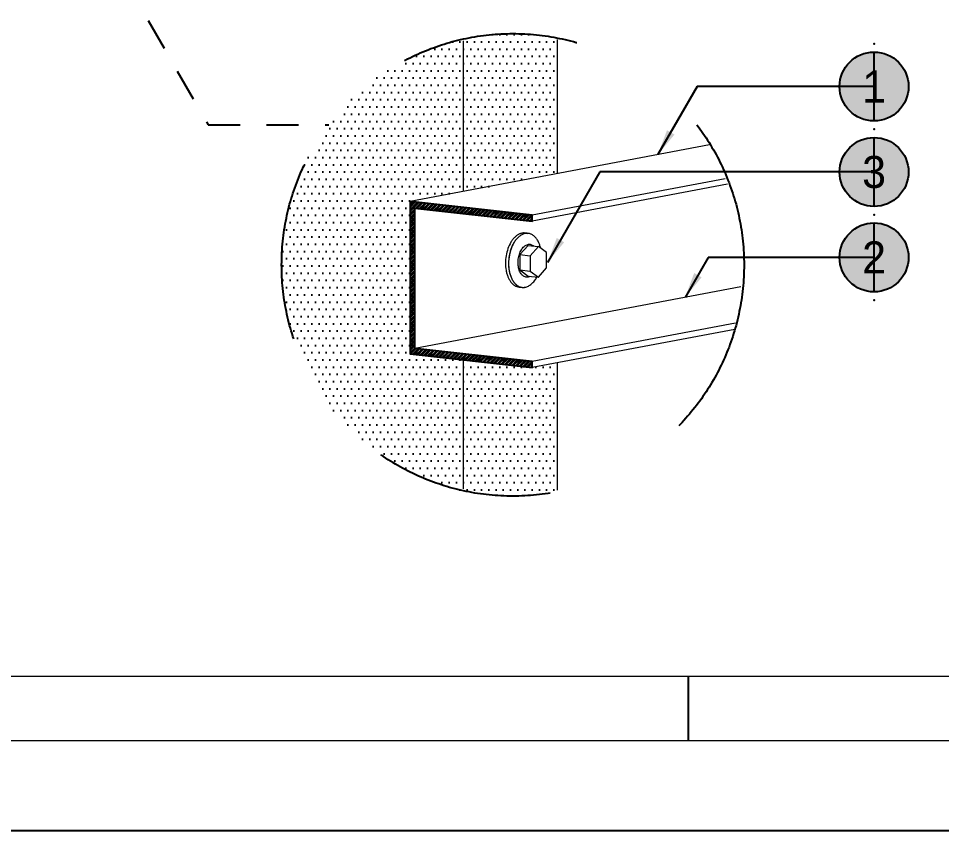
# Model space of a CAD drawing. Header units: millimetres. Extents: x -244126 to 368105, y -173968 to 259060.
# Drawn here: x 15589 to 16308, y 36859 to 37491 of the extents above; entities that cross this region are included whole.
import ezdxf
from ezdxf.enums import TextEntityAlignment as Align
from ezdxf.xclip import XClip

# ---------------------------------------------------------------- set-up
doc = ezdxf.new("R2010")
doc.units = ezdxf.units.MM
doc.header["$MEASUREMENT"] = 0
doc.header["$XCLIPFRAME"] = 0
for name, pattern in [('HIDDEN', [9.525, 6.35, -3.175]), ('TA_HL_003.00000', [19.5, 10.65, -8.85]), ('TA_HL_007.00000', [45.5, 24.85, -20.65]), ('TA_HL_013.00000', [84.5, 46.15, -38.35])]:
    doc.linetypes.add(name, pattern=pattern)
for name, color, linetype in [('000 - H A T C H', 8, 'Continuous'), ('000 - SYMBOL CON', 1, 'Continuous'), ('000 - T E X T', 4, 'Continuous'), ('000 - TITLEBLOCK', 4, 'Continuous'), ('A04_TUBE SERIES', 7, 'Continuous')]:
    doc.layers.add(name, color=color, linetype=linetype)
doc.styles.add('BROWALLIA', font='BrowalliaUPC.ttf')
doc.styles.add('Cetury Gothic', font='GOTHIC.TTF')
doc.styles.add('TA', font='Cordia New.ttf', dxfattribs={"height": 4.5})
pattern_1 = [(0, (-24972.2676, -76271.4406), (0.9375, 1.875), [0, -1.875])]

# ---------------------------------------------------------------- blocks, each defined once
blk = doc.blocks.new('A$Cfd196da9')
at = {"color": 0, "linetype": 'ByBlock', "const_width": 0.1}
blk.add_lwpolyline([(-143.5, -98), (96.5, -98), (96.5, 99), (-143.5, 99)], close=True, dxfattribs=at)
blk = doc.blocks.new('*U1673')
at = {"layer": '000 - T E X T', "color": 3}
blk.add_line((1362.27, 70), (1362.27, 120), dxfattribs=at)
at = {"layer": '000 - T E X T', "color": 3, "const_width": 1}
blk.add_lwpolyline([(50, 120), (2450, 120)], dxfattribs=at)
at = {"layer": '000 - TITLEBLOCK', "color": 250}
blk.add_lwpolyline([(0, 0), (2970, 0), (2970, 2100), (0, 2100)], close=True, dxfattribs=at)
at = {"layer": '000 - T E X T', "color": 3, "xscale": 10, "yscale": 10, "zscale": 10}
blk.add_blockref('A$Cfd196da9', (1485, 1050), dxfattribs=at)
at = {"color": 4, "style": 'TA'}
blk.add_attdef('PAPER_SIZE', text='', height=12.51, dxfattribs=at).set_placement((2843, 49.87), align=Align.MIDDLE_RIGHT)
blk.add_attdef('SCALE_SIZE', text='', height=12.51, dxfattribs=at).set_placement((2867.55, 50.13), align=Align.MIDDLE_LEFT)
at = {"layer": '000 - T E X T', "color": 250, "style": 'TA'}
for tag, height, p in [('SUPERLINK', 10, (86.32, 2078.83)), ('NAMEFILE', 10, (86.32, 2058.82)), ('SC', 200, (16.82, 1876.05))]:
    blk.add_attdef(tag, text='', height=height, dxfattribs=at).set_placement(p, align=Align.MIDDLE_LEFT)
at = {"layer": '000 - T E X T', "color": 4, "style": 'TA'}
for tag, height, p in [('NAME_JOB_1', 10, (2618.33, 1691.25)), ('NAME_JOB_2', 10, (2618.33, 1669.43)), ('NAME_PROJECT_1', 15, (2469.03, 1594.85)), ('NAME_PROJECT_2', 15, (2469.03, 1557.85)), ('NAME_PROJECT_3', 15, (2469.03, 1520.85)), ('CODE_VALUE_1', 9.5, (2605.74, 1445.61)), ('CODE_VALUE_2', 9.5, (2605.74, 1415.61)), ('PART_NAME_VALUE_1', 9.5, (2605.74, 1379.37)), ('PART_NAME_VALUE_2', 9.5, (2605.74, 1349.37)), ('PART_NAME_VALUE_3', 9.5, (2605.74, 1319.37)), ('MATTERIAL_VALUE_1', 18, (2609.78, 1284.52)), ('SPEC_VALUE', 18, (2609.78, 1243.42)), ('THICKNESS_VALUE', 18, (2609.78, 1202.64)), ('COATING_VALUE_1', 18, (2609.78, 1162.5)), ('COATING_VALUE_2', 18, (2609.78, 1122.36)), ('NAME_TITLE_1', 12, (2472.53, 388.09)), ('NAME_TITLE_2', 12, (2472.53, 354.79)), ('NAME_TITLE_3', 12, (2472.53, 321.49)), ('DRAWING_NO1', 12, (2473.05, 164.58)), ('DRAWING_NO2', 12, (2473.05, 124.57))]:
    blk.add_attdef(tag, text='', height=height, dxfattribs=at).set_placement(p, align=Align.MIDDLE_LEFT)
for tag, p in [('NAME_DAFT', (2767.05, 681.08)), ('NAME_CHECKED', (2767.05, 612.98)), ('NAME_DESIGNER', (2767.05, 546.06)), ('NAME_DESIGN_MGR', (2767.05, 475.58))]:
    blk.add_attdef(tag, text='', height=18, dxfattribs=at).set_placement(p, align=Align.MIDDLE_CENTER)
for tag, p, height in [('REV', (2767.63, 251.25), 18.76), ('NAME_REMARK', (276.43, 86.52), 20)]:
    blk.add_attdef(tag, p, '', height=height, dxfattribs=at)
at = {"layer": '000 - T E X T', "color": 4, "style": 'Cetury Gothic'}
for tag, p in [('SHEET_NO.', (2807.89, 169.99)), ('TOTAL_SHEET_NO.', (2804.83, 88.2))]:
    blk.add_attdef(tag, text='', height=18, dxfattribs=at).set_placement(p, align=Align.CENTER)
blk = doc.blocks.new('A$Cf56e523b')
at = {"color": 0, "linetype": 'Continuous', "lineweight": 0, "extrusion": (6.66134e-16, 0.989374, 0.145396)}
for p, q in [((-97.78, 434.8), (-128.3, 429.04)), ((-18.58, 425.92), (-97.78, 434.8)), ((-128.3, 429.04), (-49.11, 420.16)), ((-128.3, 410.68), (-128.3, 429.04)), ((-49.11, 420.16), (-18.58, 425.92)), ((-18.58, 259.71), (-18.58, 425.92)), ((-49.11, 253.95), (-49.11, 420.16)), ((-189.36, 417.53), (-219.89, 411.77)), ((-110.16, 408.65), (-189.36, 417.53)), ((-219.89, 411.77), (-140.69, 402.89)), ((-219.89, -19.59), (-219.89, 411.77)), ((-140.69, 402.89), (-110.16, 408.65)), ((-110.16, 242.44), (-110.16, 408.65)), ((-140.69, 236.68), (-140.69, 402.89)), ((32.02, 269.25), (-157.99, 233.42)), ((32.02, 269.25), (71.62, 264.81)), ((71.62, 264.81), (-118.39, 228.98)), ((71.62, 264.81), (71.62, 262.84)), ((71.62, 262.84), (-118.39, 227)), ((33.6, 255.67), (33.6, 221.59)), ((-26.71, 243.17), (-33.06, 236.04)), ((-26.71, 243.17), (-18.79, 242.28)), ((-18.79, 242.28), (-25.14, 235.15)), ((-12.45, 237.54), (-18.79, 242.28)), ((-12.45, 225.67), (-12.45, 237.54)), ((-33.06, 236.04), (-33.06, 224.17)), ((-33.06, 236.04), (-25.14, 235.15)), ((-25.14, 235.15), (-25.14, 223.28)), ((-157.99, 233.42), (-157.99, 183.95)), ((-118.39, 228.98), (-157.99, 233.42)), ((-156.4, 231.26), (-118.39, 227)), ((-156.4, 185.75), (-156.4, 231.26)), ((-118.39, 227), (-118.39, 228.98)), ((-18.79, 218.54), (-12.45, 225.67)), ((-33.06, 224.17), (-26.71, 219.43)), ((-33.06, 224.17), (-25.14, 223.28)), ((-25.14, 223.28), (-18.79, 218.54)), ((33.6, 221.59), (-156.4, 185.75)), ((-119.68, 219.15), (-122.33, 216.17)), ((-119.68, 219.15), (-116.36, 218.78)), ((-116.36, 218.78), (-119.02, 215.79)), ((-113.7, 216.8), (-116.36, 218.78)), ((-26.71, 219.43), (-18.79, 218.54)), ((33.6, 221.59), (71.62, 217.32)), ((-122.33, 216.17), (-122.33, 211.19)), ((-122.33, 216.17), (-119.02, 215.79)), ((-119.02, 215.79), (-119.02, 210.82)), ((71.62, 217.32), (-118.39, 181.49)), ((-113.7, 211.82), (-113.7, 216.8)), ((71.62, 217.32), (71.62, 215.35)), ((71.62, 215.35), (-118.39, 179.51)), ((-122.33, 211.19), (-119.68, 209.21)), ((-122.33, 211.19), (-119.02, 210.82)), ((-119.02, 210.82), (-116.36, 208.84)), ((-116.36, 208.84), (-113.7, 211.82)), ((-33.81, 210.92), (-31.43, 210.66)), ((-119.68, 209.21), (-116.36, 208.84)), ((-122.65, 205.65), (-121.65, 205.54)), ((-18.58, -5.44), (-18.58, 198.33)), ((-49.11, -11.2), (-49.11, 192.58)), ((-118.39, 181.49), (-156.4, 185.75)), ((-157.99, 183.95), (-118.39, 179.51)), ((-140.69, -28.47), (-140.69, 182.01)), ((-118.39, 179.51), (-118.39, 181.49)), ((-110.16, -22.71), (-110.16, 181.06)), ((475.83, 45.39), (465.63, 44.78)), ((484.59, 44.41), (475.83, 45.39)), ((463.27, 31.28), (463.27, 42.16)), ((465.1, 44.53), (463.54, 42.84)), ((485.46, 32.6), (485.46, 43.49)), ((472.77, 30.21), (472.77, 41.09)), ((483.87, 30.88), (483.87, 41.76)), ((462.66, 32.69), (455.12, 30.21)), ((463.27, 31.28), (472.77, 30.21)), ((472.77, 30.21), (483.87, 30.88)), ((483.87, 30.88), (485.46, 32.6)), ((486.07, 32.69), (493.61, 30.21)), ((453.33, 26), (453.33, 28.97)), ((495.41, 26), (495.41, 28.97)), ((466.87, 22.84), (466.87, 23.15)), ((466.87, 19.87), (466.87, 22)), ((481.87, 21.35), (481.87, 23.14)), ((466.87, 16.9), (466.87, 19.03)), ((481.87, 18.38), (481.87, 20.17)), ((466.87, 13.93), (466.87, 16.06)), ((481.87, 15.42), (481.87, 17.2)), ((466.87, 10.96), (466.87, 13.09)), ((481.87, 12.45), (481.87, 14.23)), ((466.87, 8), (466.87, 10.13)), ((481.87, 9.48), (481.87, 11.27)), ((466.87, 5.03), (466.87, 7.16)), ((481.87, 6.51), (481.87, 8.3)), ((466.87, 2.06), (466.87, 4.19)), ((481.87, 3.54), (481.87, 5.33)), ((466.87, -0.91), (466.87, 1.22)), ((481.87, 0.57), (481.87, 2.36)), ((466.87, -3.88), (466.87, -1.75)), ((481.87, -2.39), (481.87, -0.61)), ((-110.16, -4.35), (-49.11, -11.2)), ((-49.11, -11.2), (-18.58, -5.44)), ((466.87, -6.85), (466.87, -4.72)), ((481.87, -5.36), (481.87, -3.57)), ((466.87, -9.81), (466.87, -7.68)), ((481.87, -8.33), (481.87, -6.54)), ((466.87, -12.78), (466.87, -10.65)), ((481.87, -11.3), (481.87, -9.51)), ((466.87, -15.75), (466.87, -13.62)), ((481.87, -14.27), (481.87, -12.48)), ((466.87, -18.52), (466.87, -16.59)), ((481.87, -17.23), (481.87, -15.45)), ((-219.89, -19.59), (-140.69, -28.47)), ((466.91, -18.63), (466.91, -39.29)), ((469.77, -19.15), (469.45, -19.21)), ((469.45, -19.21), (469.48, -19.81)), ((481.83, -18.63), (481.83, -39.29)), ((481.87, -18.52), (481.87, -18.42)), ((-140.69, -28.47), (-110.16, -22.71)), ((474.37, -48.2), (466.96, -39.43)), ((474.37, -48.2), (481.77, -39.43))]:
    blk.add_line(p, q, dxfattribs=at)
at = {"color": 0, "linetype": 'Continuous', "lineweight": 0}
for centre, major_axis, ratio, start_param, end_param in [((-29.09, 231.56), (2.34, 20.91), 0.604058, -1.038524, -0.756524), ((-29.09, 231.56), (2.34, 20.91), 0.604058, -1.038524, -0.756524), ((-31.47, 231.83), (-2.34, -20.91), 0.604058, -1.976257, 0), ((-29.09, 231.56), (-2.34, -20.91), 0.604058, -2.018128, 0.18347), ((-29.09, 231.56), (-2.34, -20.91), 0.604058, -2.018128, 0.18347), ((-121.67, 214.4), (-0.98, -8.75), 0.604058, -3.327534, 0), ((-120.67, 214.29), (-0.98, -8.75), 0.604058, -3.898117, 0.18347), ((-120.67, 214.29), (-0.98, -8.75), 0.604058, -2.229822, 0.18347), ((-120.67, 214.29), (0.98, 8.75), 0.604058, -1.038524, -0.756524), ((-120.67, 214.29), (0.98, 8.75), 0.604058, -1.038524, -0.756524), ((-29.09, 231.56), (-2.34, -20.91), 0.604058, 0.18347, 0.975482), ((-29.09, 231.56), (-2.34, -20.91), 0.604058, 0.18347, 0.975482), ((-120.67, 214.29), (-0.98, -8.75), 0.604058, 0.18347, 0.975482), ((-120.67, 214.29), (-0.98, -8.75), 0.604058, 0.18347, 0.975482), ((464.34, 42.22), (-1.01, -0.38), 0.906305, -1.897121, -0.326325), ((465.78, 43.79), (0.436, -0.919), 0.875158, -3.638452, -2.802333), ((472.93, 41.26), (-0.03, -1), 0.150581, -2.971057, -1.400261), ((474.37, 28.97), (-21.04, 0), 0.145396, -0.415626, 2.484843), ((474.37, 28.97), (-21.04, 0), 0.145396, -0.415626, 2.484843), ((474.37, 28.97), (21.04, 0), 0.145396, -0.65675, 0.415626), ((474.37, 28.97), (21.04, 0), 0.145396, -0.65675, 0.415626), ((474.37, 26), (-21.04, 0), 0.145396, 0, 2.484843), ((474.37, 26), (21.04, 0), 0.145396, -0.65675, 0), ((474.37, -18.52), (-7.5, 0), 0.145396, 0, 0.857976), ((474.37, -18.52), (7.5, 0), 0.145396, -1.269481, -0.65675), ((474.37, -18.52), (7.5, 0), 0.145396, -0.65675, 0)]:
    blk.add_ellipse(centre, major_axis=major_axis, ratio=ratio, start_param=start_param, end_param=end_param, dxfattribs=at)
at = {"color": 0, "linetype": 'Continuous', "lineweight": 0, "extrusion": (-3.0076e-17, 1.98877e-16, -1)}
for centre, major_axis in [((-26.71, 231.3), (-1.43, -12.72)), ((-119.68, 214.18), (-0.6, -5.32))]:
    blk.add_ellipse(centre, major_axis=major_axis, ratio=0.604058, start_param=-0.18347, end_param=3.539334, dxfattribs=at)
at = {"color": 0, "linetype": 'Continuous', "lineweight": 0, "extrusion": (1.35777e-16, 1.52357e-16, -1)}
blk.add_ellipse((-26.71, 231.3), major_axis=(-1.43, -12.72), ratio=0.604058, start_param=-0.397742, end_param=-0.18347, dxfattribs=at)
at = {"color": 0, "linetype": 'Continuous', "lineweight": 0, "extrusion": (3.21605e-16, 1.59458e-16, -1)}
blk.add_ellipse((-119.68, 214.18), major_axis=(-0.6, -5.32), ratio=0.604058, start_param=-0.397742, end_param=-0.18347, dxfattribs=at)
at = {"color": 0, "linetype": 'Continuous', "lineweight": 0, "extrusion": (3.32217e-16, 1.3021e-16, -1)}
blk.add_ellipse((475.81, 44.39), major_axis=(-0.03, -1), ratio=0.150581, start_param=-3.312128, end_param=-3.128658, dxfattribs=at)
at = {"color": 0, "linetype": 'Continuous', "lineweight": 0, "extrusion": (9.4611e-18, 1.581e-16, -1)}
blk.add_ellipse((482.95, 41.86), major_axis=(0.436, -0.919), ratio=0.875158, start_param=-2.644733, end_param=-1.073937, dxfattribs=at)
at = {"color": 0, "linetype": 'Continuous', "lineweight": 0, "extrusion": (-9.39676e-17, 1.72304e-16, -1)}
blk.add_ellipse((484.39, 43.42), major_axis=(1.01, 0.38), ratio=0.906305, start_param=-1.244472, end_param=0.326325, dxfattribs=at)
at = {"color": 0, "linetype": 'Continuous', "lineweight": 0, "extrusion": (-1.06773e-16, 2.77556e-16, -1)}
blk.add_ellipse((474.37, 31.94), major_axis=(-12.8, 0), ratio=0.145396, start_param=-2.484843, end_param=0.521436, dxfattribs=at)
at = {"color": 0, "linetype": 'Continuous', "lineweight": 0, "extrusion": (-2.23306e-16, 4.996e-16, -1)}
blk.add_ellipse((474.37, 31.94), major_axis=(12.8, 0), ratio=0.145396, start_param=-0.521436, end_param=0.65675, dxfattribs=at)
at = {"color": 0, "linetype": 'Continuous', "lineweight": 0, "extrusion": (-1.70269e-16, 8.04912e-16, -1)}
blk.add_ellipse((474.37, -39.29), major_axis=(7.46, 0), ratio=0.145396, start_param=0, end_param=3.141593, dxfattribs=at)
at = {"color": 0, "linetype": 'Continuous', "lineweight": 0}
for points, knots in [([(466.87, 23.08), (466.44, 22.99), (466.27, 22.88), (466.37, 22.78), (466.46, 22.68), (466.83, 22.58), (467.43, 22.5), (468.03, 22.42), (468.86, 22.36), (469.85, 22.33), (470.84, 22.3), (471.97, 22.31), (473.15, 22.35), (474.33, 22.4), (475.55, 22.48), (476.7, 22.6), (477.79, 22.72), (478.82, 22.87), (479.67, 23.04)], [86.688606, 86.688606, 86.688606, 86.688606, 87.134151, 87.134151, 87.134151, 87.579319, 87.579319, 87.579319, 88.025813, 88.025813, 88.025813, 88.471343, 88.471343, 88.471343, 88.917794, 88.917794, 88.917794, 89.345952, 89.345952, 89.345952, 89.345952]), ([(466.87, 20.11), (466.44, 20.02), (466.27, 19.91), (466.37, 19.81), (466.46, 19.71), (466.83, 19.61), (467.43, 19.53), (468.03, 19.45), (468.87, 19.39), (469.85, 19.36), (470.84, 19.34), (471.97, 19.34), (473.15, 19.38), (474.33, 19.43), (475.54, 19.51), (476.68, 19.63), (477.83, 19.75), (478.89, 19.91), (479.77, 20.1), (480.65, 20.28), (481.35, 20.5), (481.8, 20.73), (482.25, 20.96), (482.45, 21.21), (482.38, 21.45), (482.33, 21.62), (482.16, 21.78), (481.87, 21.94)], [80.40542, 80.40542, 80.40542, 80.40542, 80.850387, 80.850387, 80.850387, 81.296749, 81.296749, 81.296749, 81.74261, 81.74261, 81.74261, 82.188042, 82.188042, 82.188042, 82.633115, 82.633115, 82.633115, 83.079311, 83.079311, 83.079311, 83.524621, 83.524621, 83.524621, 83.970506, 83.970506, 83.970506, 84.274594, 84.274594, 84.274594, 84.274594]), ([(466.34, 22.24), (466.34, 22.14), (466.61, 22.03), (467.12, 21.95), (467.64, 21.86), (468.39, 21.79), (469.32, 21.75), (470.25, 21.72), (471.34, 21.71), (472.5, 21.74), (473.66, 21.77), (474.88, 21.84), (476.05, 21.94), (477.21, 22.05), (478.32, 22.19), (479.26, 22.37), (480.2, 22.54), (480.98, 22.75), (481.52, 22.98), (481.66, 23.03), (481.78, 23.09), (481.88, 23.15)], [87.04763, 87.04763, 87.04763, 87.04763, 87.493295, 87.493295, 87.493295, 87.938562, 87.938562, 87.938562, 88.383501, 88.383501, 88.383501, 88.829277, 88.829277, 88.829277, 89.274291, 89.274291, 89.274291, 89.71947, 89.71947, 89.71947, 89.831126, 89.831126, 89.831126, 89.831126]), ([(466.87, 17.14), (466.44, 17.05), (466.27, 16.95), (466.37, 16.84), (466.46, 16.74), (466.83, 16.64), (467.43, 16.56), (468.03, 16.48), (468.87, 16.42), (469.85, 16.39), (470.84, 16.37), (471.97, 16.37), (473.15, 16.42), (474.33, 16.46), (475.54, 16.54), (476.68, 16.66), (477.83, 16.78), (478.89, 16.94), (479.77, 17.13), (480.65, 17.32), (481.35, 17.53), (481.8, 17.76), (482.25, 17.99), (482.45, 18.24), (482.38, 18.48), (482.33, 18.65), (482.16, 18.81), (481.87, 18.97)], [74.122235, 74.122235, 74.122235, 74.122235, 74.567202, 74.567202, 74.567202, 75.013564, 75.013564, 75.013564, 75.459425, 75.459425, 75.459425, 75.904857, 75.904857, 75.904857, 76.34993, 76.34993, 76.34993, 76.796126, 76.796126, 76.796126, 77.241436, 77.241436, 77.241436, 77.68732, 77.68732, 77.68732, 77.991408, 77.991408, 77.991408, 77.991408]), ([(466.34, 19.27), (466.34, 19.17), (466.61, 19.07), (467.13, 18.98), (467.64, 18.89), (468.4, 18.83), (469.32, 18.79), (470.25, 18.75), (471.35, 18.74), (472.5, 18.77), (473.68, 18.8), (474.92, 18.87), (476.1, 18.98), (477.26, 19.09), (478.36, 19.23), (479.3, 19.41), (480.26, 19.59), (481.05, 19.8), (481.58, 20.03), (482.11, 20.26), (482.39, 20.51), (482.39, 20.76)], [80.764445, 80.764445, 80.764445, 80.764445, 81.210481, 81.210481, 81.210481, 81.656062, 81.656062, 81.656062, 82.101259, 82.101259, 82.101259, 82.552467, 82.552467, 82.552467, 82.998059, 82.998059, 82.998059, 83.452075, 83.452075, 83.452075, 83.906091, 83.906091, 83.906091, 83.906091]), ([(466.87, 14.17), (466.44, 14.08), (466.27, 13.98), (466.37, 13.88), (466.46, 13.77), (466.83, 13.67), (467.43, 13.59), (468.03, 13.51), (468.87, 13.45), (469.85, 13.43), (470.84, 13.4), (471.97, 13.4), (473.15, 13.45), (474.33, 13.49), (475.54, 13.57), (476.68, 13.69), (477.83, 13.82), (478.89, 13.97), (479.77, 14.16), (480.65, 14.35), (481.35, 14.56), (481.8, 14.79), (482.25, 15.02), (482.45, 15.27), (482.38, 15.51), (482.33, 15.68), (482.16, 15.84), (481.87, 16)], [67.83905, 67.83905, 67.83905, 67.83905, 68.284017, 68.284017, 68.284017, 68.730378, 68.730378, 68.730378, 69.176239, 69.176239, 69.176239, 69.621671, 69.621671, 69.621671, 70.066745, 70.066745, 70.066745, 70.51294, 70.51294, 70.51294, 70.958251, 70.958251, 70.958251, 71.404135, 71.404135, 71.404135, 71.708223, 71.708223, 71.708223, 71.708223]), ([(466.34, 16.3), (466.34, 16.2), (466.61, 16.1), (467.13, 16.01), (467.64, 15.93), (468.4, 15.86), (469.32, 15.82), (470.25, 15.78), (471.35, 15.77), (472.5, 15.8), (473.68, 15.83), (474.92, 15.9), (476.1, 16.01), (477.26, 16.12), (478.36, 16.26), (479.3, 16.44), (480.26, 16.62), (481.05, 16.83), (481.58, 17.06), (482.11, 17.29), (482.39, 17.54), (482.39, 17.79)], [74.481259, 74.481259, 74.481259, 74.481259, 74.927296, 74.927296, 74.927296, 75.372877, 75.372877, 75.372877, 75.818073, 75.818073, 75.818073, 76.269281, 76.269281, 76.269281, 76.714873, 76.714873, 76.714873, 77.16889, 77.16889, 77.16889, 77.622906, 77.622906, 77.622906, 77.622906]), ([(466.87, 11.21), (466.44, 11.11), (466.27, 11.01), (466.37, 10.91), (466.46, 10.8), (466.83, 10.7), (467.43, 10.63), (468.03, 10.55), (468.87, 10.49), (469.85, 10.46), (470.84, 10.43), (471.97, 10.44), (473.15, 10.48), (474.33, 10.52), (475.54, 10.61), (476.68, 10.73), (477.83, 10.85), (478.89, 11.01), (479.77, 11.19), (480.65, 11.38), (481.35, 11.59), (481.8, 11.83), (482.25, 12.06), (482.45, 12.3), (482.38, 12.55), (482.33, 12.71), (482.16, 12.88), (481.87, 13.03)], [61.555865, 61.555865, 61.555865, 61.555865, 62.000831, 62.000831, 62.000831, 62.447193, 62.447193, 62.447193, 62.893054, 62.893054, 62.893054, 63.338486, 63.338486, 63.338486, 63.783559, 63.783559, 63.783559, 64.229755, 64.229755, 64.229755, 64.675066, 64.675066, 64.675066, 65.12095, 65.12095, 65.12095, 65.425038, 65.425038, 65.425038, 65.425038]), ([(466.34, 13.34), (466.34, 13.23), (466.61, 13.13), (467.13, 13.04), (467.64, 12.96), (468.4, 12.89), (469.32, 12.85), (470.25, 12.81), (471.35, 12.8), (472.5, 12.83), (473.68, 12.86), (474.92, 12.93), (476.1, 13.04), (477.26, 13.15), (478.36, 13.3), (479.3, 13.47), (480.26, 13.65), (481.05, 13.86), (481.58, 14.09), (482.11, 14.32), (482.39, 14.57), (482.39, 14.82)], [68.198074, 68.198074, 68.198074, 68.198074, 68.64411, 68.64411, 68.64411, 69.089691, 69.089691, 69.089691, 69.534888, 69.534888, 69.534888, 69.986096, 69.986096, 69.986096, 70.431688, 70.431688, 70.431688, 70.885704, 70.885704, 70.885704, 71.339721, 71.339721, 71.339721, 71.339721]), ([(466.87, 8.24), (466.44, 8.15), (466.27, 8.04), (466.37, 7.94), (466.46, 7.84), (466.83, 7.74), (467.43, 7.66), (468.03, 7.58), (468.87, 7.52), (469.85, 7.49), (470.84, 7.46), (471.97, 7.47), (473.15, 7.51), (474.33, 7.56), (475.54, 7.64), (476.68, 7.76), (477.83, 7.88), (478.89, 8.04), (479.77, 8.22), (480.65, 8.41), (481.35, 8.63), (481.8, 8.86), (482.25, 9.09), (482.45, 9.33), (482.38, 9.58), (482.33, 9.74), (482.16, 9.91), (481.87, 10.07)], [55.272679, 55.272679, 55.272679, 55.272679, 55.717646, 55.717646, 55.717646, 56.164008, 56.164008, 56.164008, 56.609869, 56.609869, 56.609869, 57.055301, 57.055301, 57.055301, 57.500374, 57.500374, 57.500374, 57.94657, 57.94657, 57.94657, 58.39188, 58.39188, 58.39188, 58.837764, 58.837764, 58.837764, 59.141852, 59.141852, 59.141852, 59.141852]), ([(466.34, 10.37), (466.34, 10.27), (466.61, 10.16), (467.13, 10.08), (467.64, 9.99), (468.4, 9.92), (469.32, 9.88), (470.25, 9.84), (471.35, 9.84), (472.5, 9.87), (473.68, 9.9), (474.92, 9.97), (476.1, 10.07), (477.26, 10.18), (478.36, 10.33), (479.3, 10.5), (480.26, 10.68), (481.05, 10.9), (481.58, 11.13), (482.11, 11.36), (482.39, 11.6), (482.39, 11.85)], [61.914889, 61.914889, 61.914889, 61.914889, 62.360925, 62.360925, 62.360925, 62.806506, 62.806506, 62.806506, 63.251703, 63.251703, 63.251703, 63.702911, 63.702911, 63.702911, 64.148503, 64.148503, 64.148503, 64.602519, 64.602519, 64.602519, 65.056535, 65.056535, 65.056535, 65.056535]), ([(466.87, 5.27), (466.44, 5.18), (466.27, 5.07), (466.37, 4.97), (466.46, 4.87), (466.83, 4.77), (467.43, 4.69), (468.03, 4.61), (468.87, 4.55), (469.85, 4.52), (470.84, 4.49), (471.97, 4.5), (473.15, 4.54), (474.33, 4.59), (475.54, 4.67), (476.68, 4.79), (477.83, 4.91), (478.89, 5.07), (479.77, 5.26), (480.65, 5.44), (481.35, 5.66), (481.8, 5.89), (482.25, 6.12), (482.45, 6.37), (482.38, 6.61), (482.33, 6.77), (482.16, 6.94), (481.87, 7.1)], [48.989494, 48.989494, 48.989494, 48.989494, 49.434461, 49.434461, 49.434461, 49.880822, 49.880822, 49.880822, 50.326683, 50.326683, 50.326683, 50.772116, 50.772116, 50.772116, 51.217189, 51.217189, 51.217189, 51.663384, 51.663384, 51.663384, 52.108695, 52.108695, 52.108695, 52.554579, 52.554579, 52.554579, 52.858667, 52.858667, 52.858667, 52.858667]), ([(466.34, 7.4), (466.34, 7.3), (466.61, 7.19), (467.13, 7.11), (467.64, 7.02), (468.4, 6.95), (469.32, 6.91), (470.25, 6.88), (471.35, 6.87), (472.5, 6.9), (473.68, 6.93), (474.92, 7), (476.1, 7.11), (477.26, 7.21), (478.36, 7.36), (479.3, 7.54), (480.26, 7.72), (481.05, 7.93), (481.58, 8.16), (482.11, 8.39), (482.39, 8.64), (482.39, 8.88)], [55.631703, 55.631703, 55.631703, 55.631703, 56.07774, 56.07774, 56.07774, 56.523321, 56.523321, 56.523321, 56.968517, 56.968517, 56.968517, 57.419725, 57.419725, 57.419725, 57.865318, 57.865318, 57.865318, 58.319334, 58.319334, 58.319334, 58.77335, 58.77335, 58.77335, 58.77335]), ([(466.87, 2.3), (466.44, 2.21), (466.27, 2.11), (466.37, 2), (466.46, 1.9), (466.83, 1.8), (467.43, 1.72), (468.03, 1.64), (468.87, 1.58), (469.85, 1.55), (470.84, 1.53), (471.97, 1.53), (473.15, 1.58), (474.33, 1.62), (475.54, 1.7), (476.68, 1.82), (477.83, 1.94), (478.89, 2.1), (479.77, 2.29), (480.65, 2.47), (481.35, 2.69), (481.8, 2.92), (482.25, 3.15), (482.45, 3.4), (482.38, 3.64), (482.33, 3.81), (482.16, 3.97), (481.87, 4.13)], [42.706309, 42.706309, 42.706309, 42.706309, 43.151276, 43.151276, 43.151276, 43.597637, 43.597637, 43.597637, 44.043498, 44.043498, 44.043498, 44.48893, 44.48893, 44.48893, 44.934004, 44.934004, 44.934004, 45.380199, 45.380199, 45.380199, 45.82551, 45.82551, 45.82551, 46.271394, 46.271394, 46.271394, 46.575482, 46.575482, 46.575482, 46.575482]), ([(466.34, 4.43), (466.34, 4.33), (466.61, 4.23), (467.13, 4.14), (467.64, 4.05), (468.4, 3.98), (469.32, 3.95), (470.25, 3.91), (471.35, 3.9), (472.5, 3.93), (473.68, 3.96), (474.92, 4.03), (476.1, 4.14), (477.26, 4.25), (478.36, 4.39), (479.3, 4.57), (480.26, 4.75), (481.05, 4.96), (481.58, 5.19), (482.11, 5.42), (482.39, 5.67), (482.39, 5.92)], [49.348518, 49.348518, 49.348518, 49.348518, 49.794554, 49.794554, 49.794554, 50.240135, 50.240135, 50.240135, 50.685332, 50.685332, 50.685332, 51.13654, 51.13654, 51.13654, 51.582132, 51.582132, 51.582132, 52.036149, 52.036149, 52.036149, 52.490165, 52.490165, 52.490165, 52.490165]), ([(466.87, -0.67), (466.44, -0.76), (466.27, -0.86), (466.37, -0.97), (466.46, -1.07), (466.83, -1.17), (467.43, -1.25), (468.03, -1.33), (468.87, -1.39), (469.85, -1.41), (470.84, -1.44), (471.97, -1.44), (473.15, -1.39), (474.33, -1.35), (475.54, -1.27), (476.68, -1.15), (477.83, -1.03), (478.89, -0.87), (479.77, -0.68), (480.65, -0.49), (481.35, -0.28), (481.8, -0.05), (482.25, 0.18), (482.45, 0.43), (482.38, 0.67), (482.33, 0.84), (482.16, 1), (481.87, 1.16)], [36.423123, 36.423123, 36.423123, 36.423123, 36.86809, 36.86809, 36.86809, 37.314452, 37.314452, 37.314452, 37.760313, 37.760313, 37.760313, 38.205745, 38.205745, 38.205745, 38.650818, 38.650818, 38.650818, 39.097014, 39.097014, 39.097014, 39.542324, 39.542324, 39.542324, 39.988209, 39.988209, 39.988209, 40.292296, 40.292296, 40.292296, 40.292296]), ([(466.34, 1.46), (466.34, 1.36), (466.61, 1.26), (467.13, 1.17), (467.64, 1.09), (468.4, 1.02), (469.32, 0.98), (470.25, 0.94), (471.35, 0.93), (472.5, 0.96), (473.68, 0.99), (474.92, 1.06), (476.1, 1.17), (477.26, 1.28), (478.36, 1.42), (479.3, 1.6), (480.26, 1.78), (481.05, 1.99), (481.58, 2.22), (482.11, 2.45), (482.39, 2.7), (482.39, 2.95)], [43.065333, 43.065333, 43.065333, 43.065333, 43.511369, 43.511369, 43.511369, 43.95695, 43.95695, 43.95695, 44.402147, 44.402147, 44.402147, 44.853355, 44.853355, 44.853355, 45.298947, 45.298947, 45.298947, 45.752963, 45.752963, 45.752963, 46.206979, 46.206979, 46.206979, 46.206979]), ([(466.87, -3.63), (466.44, -3.73), (466.27, -3.83), (466.37, -3.93), (466.46, -4.04), (466.83, -4.14), (467.43, -4.22), (468.03, -4.3), (468.87, -4.35), (469.85, -4.38), (470.84, -4.41), (471.97, -4.4), (473.15, -4.36), (474.33, -4.32), (475.54, -4.23), (476.68, -4.11), (477.83, -3.99), (478.89, -3.84), (479.77, -3.65), (480.65, -3.46), (481.35, -3.25), (481.8, -3.02), (482.25, -2.78), (482.45, -2.54), (482.38, -2.3), (482.33, -2.13), (482.16, -1.96), (481.87, -1.81)], [30.139938, 30.139938, 30.139938, 30.139938, 30.584905, 30.584905, 30.584905, 31.031266, 31.031266, 31.031266, 31.477128, 31.477128, 31.477128, 31.92256, 31.92256, 31.92256, 32.367633, 32.367633, 32.367633, 32.813828, 32.813828, 32.813828, 33.259139, 33.259139, 33.259139, 33.705023, 33.705023, 33.705023, 34.009111, 34.009111, 34.009111, 34.009111]), ([(466.34, -1.5), (466.34, -1.61), (466.61, -1.71), (467.13, -1.8), (467.64, -1.88), (468.4, -1.95), (469.32, -1.99), (470.25, -2.03), (471.35, -2.04), (472.5, -2.01), (473.68, -1.98), (474.92, -1.91), (476.1, -1.8), (477.26, -1.69), (478.36, -1.55), (479.3, -1.37), (480.26, -1.19), (481.05, -0.98), (481.58, -0.75), (482.11, -0.52), (482.39, -0.27), (482.39, -0.02)], [36.782147, 36.782147, 36.782147, 36.782147, 37.228184, 37.228184, 37.228184, 37.673765, 37.673765, 37.673765, 38.118961, 38.118961, 38.118961, 38.57017, 38.57017, 38.57017, 39.015762, 39.015762, 39.015762, 39.469778, 39.469778, 39.469778, 39.923794, 39.923794, 39.923794, 39.923794]), ([(466.34, -4.47), (466.34, -4.58), (466.61, -4.68), (467.13, -4.76), (467.64, -4.85), (468.4, -4.92), (469.32, -4.96), (470.25, -5), (471.35, -5.01), (472.5, -4.98), (473.68, -4.95), (474.92, -4.88), (476.1, -4.77), (477.26, -4.66), (478.36, -4.51), (479.3, -4.34), (480.26, -4.16), (481.05, -3.94), (481.58, -3.71), (482.11, -3.48), (482.39, -3.24), (482.39, -2.99)], [30.498962, 30.498962, 30.498962, 30.498962, 30.944998, 30.944998, 30.944998, 31.390579, 31.390579, 31.390579, 31.835776, 31.835776, 31.835776, 32.286984, 32.286984, 32.286984, 32.732576, 32.732576, 32.732576, 33.186593, 33.186593, 33.186593, 33.640609, 33.640609, 33.640609, 33.640609]), ([(466.87, -6.6), (466.44, -6.69), (466.27, -6.8), (466.37, -6.9), (466.46, -7), (466.83, -7.1), (467.43, -7.18), (468.03, -7.26), (468.87, -7.32), (469.85, -7.35), (470.84, -7.38), (471.97, -7.37), (473.15, -7.33), (474.33, -7.28), (475.54, -7.2), (476.68, -7.08), (477.83, -6.96), (478.89, -6.8), (479.77, -6.62), (480.65, -6.43), (481.35, -6.21), (481.8, -5.98), (482.25, -5.75), (482.45, -5.51), (482.38, -5.26), (482.33, -5.1), (482.16, -4.93), (481.87, -4.77)], [23.856753, 23.856753, 23.856753, 23.856753, 24.30172, 24.30172, 24.30172, 24.748081, 24.748081, 24.748081, 25.193942, 25.193942, 25.193942, 25.639374, 25.639374, 25.639374, 26.084448, 26.084448, 26.084448, 26.530643, 26.530643, 26.530643, 26.975954, 26.975954, 26.975954, 27.421838, 27.421838, 27.421838, 27.725926, 27.725926, 27.725926, 27.725926]), ([(466.34, -7.44), (466.34, -7.54), (466.61, -7.65), (467.13, -7.73), (467.64, -7.82), (468.4, -7.89), (469.32, -7.93), (470.25, -7.97), (471.35, -7.97), (472.5, -7.94), (473.68, -7.91), (474.92, -7.84), (476.1, -7.73), (477.26, -7.63), (478.36, -7.48), (479.3, -7.3), (480.26, -7.12), (481.05, -6.91), (481.58, -6.68), (482.11, -6.45), (482.39, -6.2), (482.39, -5.96)], [24.215777, 24.215777, 24.215777, 24.215777, 24.661813, 24.661813, 24.661813, 25.107394, 25.107394, 25.107394, 25.552591, 25.552591, 25.552591, 26.003799, 26.003799, 26.003799, 26.449391, 26.449391, 26.449391, 26.903407, 26.903407, 26.903407, 27.357424, 27.357424, 27.357424, 27.357424]), ([(466.87, -9.57), (466.44, -9.66), (466.27, -9.77), (466.37, -9.87), (466.46, -9.97), (466.83, -10.07), (467.43, -10.15), (468.03, -10.23), (468.87, -10.29), (469.85, -10.32), (470.84, -10.35), (471.97, -10.34), (473.15, -10.3), (474.33, -10.25), (475.54, -10.17), (476.68, -10.05), (477.83, -9.93), (478.89, -9.77), (479.77, -9.58), (480.65, -9.4), (481.35, -9.18), (481.8, -8.95), (482.25, -8.72), (482.45, -8.47), (482.38, -8.23), (482.33, -8.07), (482.16, -7.9), (481.87, -7.74)], [17.573567, 17.573567, 17.573567, 17.573567, 18.018534, 18.018534, 18.018534, 18.464896, 18.464896, 18.464896, 18.910757, 18.910757, 18.910757, 19.356189, 19.356189, 19.356189, 19.801262, 19.801262, 19.801262, 20.247458, 20.247458, 20.247458, 20.692768, 20.692768, 20.692768, 21.138653, 21.138653, 21.138653, 21.442741, 21.442741, 21.442741, 21.442741]), ([(466.34, -10.41), (466.34, -10.51), (466.61, -10.61), (467.13, -10.7), (467.64, -10.79), (468.4, -10.86), (469.32, -10.89), (470.25, -10.93), (471.35, -10.94), (472.5, -10.91), (473.68, -10.88), (474.92, -10.81), (476.1, -10.7), (477.26, -10.6), (478.36, -10.45), (479.3, -10.27), (480.26, -10.09), (481.05, -9.88), (481.58, -9.65), (482.11, -9.42), (482.39, -9.17), (482.39, -8.92)], [17.932592, 17.932592, 17.932592, 17.932592, 18.378628, 18.378628, 18.378628, 18.824209, 18.824209, 18.824209, 19.269405, 19.269405, 19.269405, 19.720614, 19.720614, 19.720614, 20.166206, 20.166206, 20.166206, 20.620222, 20.620222, 20.620222, 21.074238, 21.074238, 21.074238, 21.074238]), ([(466.87, -12.54), (466.44, -12.63), (466.27, -12.74), (466.37, -12.84), (466.46, -12.94), (466.83, -13.04), (467.43, -13.12), (468.03, -13.2), (468.87, -13.26), (469.85, -13.29), (470.84, -13.31), (471.97, -13.31), (473.15, -13.26), (474.33, -13.22), (475.54, -13.14), (476.68, -13.02), (477.83, -12.9), (478.89, -12.74), (479.77, -12.55), (480.65, -12.37), (481.35, -12.15), (481.8, -11.92), (482.25, -11.69), (482.45, -11.44), (482.38, -11.2), (482.33, -11.03), (482.16, -10.87), (481.87, -10.71)], [11.290382, 11.290382, 11.290382, 11.290382, 11.735349, 11.735349, 11.735349, 12.18171, 12.18171, 12.18171, 12.627572, 12.627572, 12.627572, 13.073004, 13.073004, 13.073004, 13.518077, 13.518077, 13.518077, 13.964272, 13.964272, 13.964272, 14.409583, 14.409583, 14.409583, 14.855467, 14.855467, 14.855467, 15.159555, 15.159555, 15.159555, 15.159555]), ([(466.34, -13.38), (466.34, -13.48), (466.61, -13.58), (467.13, -13.67), (467.64, -13.76), (468.4, -13.82), (469.32, -13.86), (470.25, -13.9), (471.35, -13.91), (472.5, -13.88), (473.68, -13.85), (474.92, -13.78), (476.1, -13.67), (477.26, -13.56), (478.36, -13.42), (479.3, -13.24), (480.26, -13.06), (481.05, -12.85), (481.58, -12.62), (482.11, -12.39), (482.39, -12.14), (482.39, -11.89)], [11.649406, 11.649406, 11.649406, 11.649406, 12.095442, 12.095442, 12.095442, 12.541024, 12.541024, 12.541024, 12.98622, 12.98622, 12.98622, 13.437428, 13.437428, 13.437428, 13.88302, 13.88302, 13.88302, 14.337037, 14.337037, 14.337037, 14.791053, 14.791053, 14.791053, 14.791053]), ([(466.87, -15.51), (466.44, -15.6), (466.27, -15.7), (466.37, -15.81), (466.46, -15.91), (466.83, -16.01), (467.43, -16.09), (468.03, -16.17), (468.87, -16.23), (469.85, -16.25), (470.84, -16.28), (471.97, -16.28), (473.15, -16.23), (474.33, -16.19), (475.54, -16.11), (476.68, -15.99), (477.83, -15.87), (478.89, -15.71), (479.77, -15.52), (480.65, -15.33), (481.35, -15.12), (481.8, -14.89), (482.25, -14.66), (482.45, -14.41), (482.38, -14.17), (482.33, -14), (482.16, -13.84), (481.87, -13.68)], [5.007197, 5.007197, 5.007197, 5.007197, 5.452164, 5.452164, 5.452164, 5.898525, 5.898525, 5.898525, 6.344386, 6.344386, 6.344386, 6.789818, 6.789818, 6.789818, 7.234892, 7.234892, 7.234892, 7.681087, 7.681087, 7.681087, 8.126398, 8.126398, 8.126398, 8.572282, 8.572282, 8.572282, 8.87637, 8.87637, 8.87637, 8.87637]), ([(466.34, -16.34), (466.34, -16.45), (466.61, -16.55), (467.13, -16.64), (467.64, -16.72), (468.4, -16.79), (469.32, -16.83), (470.25, -16.87), (471.35, -16.88), (472.5, -16.85), (473.68, -16.82), (474.92, -16.75), (476.1, -16.64), (477.26, -16.53), (478.36, -16.39), (479.3, -16.21), (480.26, -16.03), (481.05, -15.82), (481.58, -15.59), (482.11, -15.36), (482.39, -15.11), (482.39, -14.86)], [5.366221, 5.366221, 5.366221, 5.366221, 5.812257, 5.812257, 5.812257, 6.257838, 6.257838, 6.257838, 6.703035, 6.703035, 6.703035, 7.154243, 7.154243, 7.154243, 7.599835, 7.599835, 7.599835, 8.053851, 8.053851, 8.053851, 8.507868, 8.507868, 8.507868, 8.507868]), ([(469.45, -19.21), (470.4, -19.25), (471.5, -19.25), (472.67, -19.22), (473.83, -19.18), (475.05, -19.11), (476.21, -19), (477.37, -18.89), (478.47, -18.74), (479.4, -18.56), (480.33, -18.39), (481.09, -18.18), (481.6, -17.95), (482.12, -17.72), (482.39, -17.48), (482.39, -17.24), (482.39, -17.04), (482.21, -16.84), (481.87, -16.65)], [0, 0, 0, 0, 0.445487, 0.445487, 0.445487, 0.890605, 0.890605, 0.890605, 1.336944, 1.336944, 1.336944, 1.782359, 1.782359, 1.782359, 2.228509, 2.228509, 2.228509, 2.593185, 2.593185, 2.593185, 2.593185]), ([(469.48, -19.81), (470.43, -19.84), (471.54, -19.84), (472.7, -19.81), (473.87, -19.78), (475.1, -19.7), (476.26, -19.59), (477.41, -19.48), (478.51, -19.33), (479.43, -19.15), (480.36, -18.97), (481.11, -18.76), (481.62, -18.53), (482.13, -18.31), (482.39, -18.07), (482.39, -17.83)], [0, 0, 0, 0, 0.445177, 0.445177, 0.445177, 0.891703, 0.891703, 0.891703, 1.337256, 1.337256, 1.337256, 1.783771, 1.783771, 1.783771, 2.224682, 2.224682, 2.224682, 2.224682])]:
    blk.add_open_spline(points, degree=3, knots=knots, dxfattribs=at)
for points in [[(466.34, 22.24), (466.34, 22.44), (466.34, 22.64), (466.34, 22.84)], [(482.39, 21.35), (482.39, 21.15), (482.39, 20.96), (482.39, 20.76)], [(466.34, 19.27), (466.34, 19.47), (466.34, 19.67), (466.34, 19.87)], [(482.39, 18.38), (482.39, 18.19), (482.39, 17.99), (482.39, 17.79)], [(466.34, 16.3), (466.34, 16.5), (466.34, 16.7), (466.34, 16.9)], [(482.39, 15.42), (482.39, 15.22), (482.39, 15.02), (482.39, 14.82)], [(466.34, 13.34), (466.34, 13.54), (466.34, 13.73), (466.34, 13.93)], [(482.39, 12.45), (482.39, 12.25), (482.39, 12.05), (482.39, 11.85)], [(466.34, 10.37), (466.34, 10.57), (466.34, 10.77), (466.34, 10.96)], [(482.39, 9.48), (482.39, 9.28), (482.39, 9.08), (482.39, 8.88)], [(466.34, 7.4), (466.34, 7.6), (466.34, 7.8), (466.34, 8)], [(482.39, 6.51), (482.39, 6.31), (482.39, 6.11), (482.39, 5.92)], [(466.34, 4.43), (466.34, 4.63), (466.34, 4.83), (466.34, 5.03)], [(482.39, 3.54), (482.39, 3.34), (482.39, 3.15), (482.39, 2.95)], [(466.34, 1.46), (466.34, 1.66), (466.34, 1.86), (466.34, 2.06)], [(482.39, 0.57), (482.39, 0.38), (482.39, 0.18), (482.39, -0.02)], [(466.34, -1.5), (466.34, -1.31), (466.34, -1.11), (466.34, -0.91)], [(482.39, -2.39), (482.39, -2.59), (482.39, -2.79), (482.39, -2.99)], [(466.34, -4.47), (466.34, -4.27), (466.34, -4.08), (466.34, -3.88)], [(482.39, -5.36), (482.39, -5.56), (482.39, -5.76), (482.39, -5.96)], [(466.34, -7.44), (466.34, -7.24), (466.34, -7.04), (466.34, -6.85)], [(482.39, -8.33), (482.39, -8.53), (482.39, -8.73), (482.39, -8.92)], [(466.34, -10.41), (466.34, -10.21), (466.34, -10.01), (466.34, -9.81)], [(482.39, -11.3), (482.39, -11.5), (482.39, -11.69), (482.39, -11.89)], [(466.34, -13.38), (466.34, -13.18), (466.34, -12.98), (466.34, -12.78)], [(482.39, -14.27), (482.39, -14.46), (482.39, -14.66), (482.39, -14.86)], [(466.34, -16.34), (466.34, -16.15), (466.34, -15.95), (466.34, -15.75)], [(482.39, -17.23), (482.39, -17.43), (482.39, -17.63), (482.39, -17.83)]]:
    blk.add_open_spline(points, degree=3, dxfattribs=at)
blk = doc.blocks.new('A$Ce26537c6')
at = {"color": 0, "linetype": 'ByBlock', "xscale": 0.4, "yscale": 0.4, "zscale": 0.4}
blk.add_blockref('A$Cf56e523b', (49.86, -85.13), dxfattribs=at)
blk = doc.blocks.new('000 - FAMELINE_BUBBLE_TYP.DETAIL_AL.TUBE+VS-50_ISO_VIEW_TYPE_1')
at = {"layer": '000 - H A T C H'}
h = blk.add_hatch(dxfattribs=at)
h.set_pattern_fill('DOTS', color=1, scale=30)
h.set_pattern_definition(pattern_1)
edge = h.paths.add_edge_path()
edge.add_arc((0, 0), 60, 78.8676, 102.3541)
edge.add_line((-12.84, 58.61), (-12.84, 19.08))
edge.add_line((-12.84, 19.08), (11.58, 23.69))
edge.add_line((11.58, 23.69), (11.58, 58.87))
h = blk.add_hatch(dxfattribs=at)
h.set_pattern_fill('DOTS', color=8, scale=30)
h.set_pattern_definition(pattern_1)
edge = h.paths.add_edge_path()
edge.add_line((-12.84, -24.66), (-26.68, -23.1))
edge.add_line((-26.68, -23.1), (-26.68, 16.47))
edge.add_line((-26.68, 16.47), (-12.84, 19.08))
edge.add_line((-12.84, 19.08), (-12.84, 58.61))
edge.add_arc((0, 0), 60, 102.3541, 180)
edge.add_arc((0, 0), 60, 180, 257.6459)
edge.add_line((-12.84, -58.61), (-12.84, -24.66))
h = blk.add_hatch(dxfattribs=at)
h.set_pattern_fill('ANSI32', color=8, scale=2)
h.set_pattern_definition([(45, (-24972.2676, -76271.4406), (-0.530330086, 0.530330086), []), (45, (-24971.914, -76271.4406), (-0.530330086, 0.530330086), [])])
h.paths.add_polyline_path([(5, 12.92), (-26.68, 16.47), (-26.68, -23.1), (5, -26.65), (5, -25.07), (-25.41, -21.66), (-25.41, 14.75), (5, 11.34)])
h = blk.add_hatch(dxfattribs=at)
h.set_pattern_fill('DOTS', color=1, scale=30)
h.set_pattern_definition(pattern_1)
edge = h.paths.add_edge_path()
edge.add_line((11.58, -25.41), (5, -26.65))
edge.add_line((5, -26.65), (-12.84, -24.66))
edge.add_line((-12.84, -24.66), (-12.84, -58.61))
edge.add_arc((0, 0), 60, 257.6459, 281.1324)
edge.add_line((11.58, -58.87), (11.58, -25.41))
at = {"color": 3}
blk.add_lwpolyline([(5, 12.92), (-26.68, 16.47), (-26.68, -23.1), (5, -26.65), (5, -25.07), (-25.41, -21.66), (-25.41, 14.75), (5, 11.34)], close=True, dxfattribs=at)
at = {"layer": '000 - SYMBOL CON', "color": 2, "linetype": 'ByBlock'}
blk.add_circle((0, 0), 60, dxfattribs=at)
at = {"color": 3}
ref = blk.add_blockref('A$Ce26537c6', (0, 0), dxfattribs=dict(at, xscale=2, yscale=2, zscale=2))
XClip(ref).set_block_clipping_path([(-4.269445147, 29.6946432603), (-12.4624503888, 27.2889598645), (-19.6458220171, 22.6724872345), (-25.2376059837, 16.2192245276), (-28.7847892072, 8.4519767091), (-29.9999999988, 0.0000000039), (-28.7847892072, -8.4519767013), (-25.2376059837, -16.2192245198), (-19.6458220171, -22.6724872267), (-12.4624503888, -27.2889598567), (-4.269445147, -29.6946432525), (4.2694451494, -29.6946432525), (12.4624503913, -27.2889598567), (19.6458220196, -22.6724872267), (25.2376059862, -16.2192245198), (28.7847892097, -8.4519767013), (30.0000000012, 0.0000000039), (28.7847892097, 8.4519767091), (25.2376059862, 16.2192245276), (19.6458220196, 22.6724872345), (12.4624503913, 27.2889598645), (4.2694451494, 29.6946432603)])
blk = doc.blocks.new('000 - ARROW FOR SYMBOL')
at = {"layer": '000 - SYMBOL CON', "color": 0, "linetype": 'HIDDEN'}
blk.add_solid([(1.289, 1.565), (0, 0), (0.711, 1.899)], dxfattribs=at)
blk = doc.blocks.new('*U1576')
h = blk.add_hatch(color=250)
h.dxf.hatch_style = 1
edge = h.paths.add_edge_path()
edge.add_arc((0, 0), 2.683, 0, 360)
for p in [(0, 3.326), (0, -3.326)]:
    blk.add_point(p)
at = {"layer": '000 - SYMBOL CON', "color": 0, "linetype": 'ByBlock'}
for points in [[(0, 0), (-12.918, 0), (-14.716, -3.114)], [(-12.918, 0), (-12.918, 0), (-14.716, -3.114)]]:
    blk.add_lwpolyline(points, dxfattribs=at)
at = {"layer": '000 - SYMBOL CON', "color": 2}
blk.add_circle((0, 0), 2.683, dxfattribs=at)
at = {"layer": 'Defpoints', "color": 250}
blk.add_line((0, -2.683), (0, 2.683), dxfattribs=at)
at = {"layer": '000 - SYMBOL CON', "color": 0}
blk.add_blockref('000 - ARROW FOR SYMBOL', (-14.716, -3.114), dxfattribs=at)
blk.add_blockref('000 - ARROW FOR SYMBOL', (-14.716, -3.114), dxfattribs=at)
at = {"layer": '000 - T E X T', "style": 'BROWALLIA'}
blk.add_attdef('NO.CODE', text='', height=2.5, dxfattribs=at).set_placement((0, 0), align=Align.MIDDLE_CENTER)
blk = doc.blocks.new('*U1577')
h = blk.add_hatch(color=250)
h.dxf.hatch_style = 1
edge = h.paths.add_edge_path()
edge.add_arc((0, 0), 2.683, 0, 360)
for p in [(0, 3.326), (0, -3.326)]:
    blk.add_point(p)
at = {"layer": '000 - SYMBOL CON', "color": 0, "linetype": 'ByBlock'}
for points in [[(0, 0), (-21.354, 0), (-25.418, -7.039)], [(-21.354, 0), (-21.354, 0), (-25.418, -7.039)]]:
    blk.add_lwpolyline(points, dxfattribs=at)
at = {"layer": '000 - SYMBOL CON', "color": 2}
blk.add_circle((0, 0), 2.683, dxfattribs=at)
at = {"layer": 'Defpoints', "color": 250}
blk.add_line((0, -2.683), (0, 2.683), dxfattribs=at)
at = {"layer": '000 - SYMBOL CON', "color": 0}
blk.add_blockref('000 - ARROW FOR SYMBOL', (-25.418, -7.039), dxfattribs=at)
blk.add_blockref('000 - ARROW FOR SYMBOL', (-25.418, -7.039), dxfattribs=at)
at = {"layer": '000 - T E X T', "style": 'BROWALLIA'}
blk.add_attdef('NO.CODE', text='', height=2.5, dxfattribs=at).set_placement((0, 0), align=Align.MIDDLE_CENTER)
blk = doc.blocks.new('*U1578')
h = blk.add_hatch(color=250)
h.dxf.hatch_style = 1
edge = h.paths.add_edge_path()
edge.add_arc((0, 0), 2.683, 0, 360)
for p in [(0, 3.326), (0, -3.326)]:
    blk.add_point(p)
at = {"layer": '000 - SYMBOL CON', "color": 0, "linetype": 'ByBlock'}
for points in [[(0, 0), (-13.769, 0), (-16.831, -5.303)], [(-13.769, 0), (-13.769, 0), (-16.831, -5.303)]]:
    blk.add_lwpolyline(points, dxfattribs=at)
at = {"layer": '000 - SYMBOL CON', "color": 2}
blk.add_circle((0, 0), 2.683, dxfattribs=at)
at = {"layer": 'Defpoints', "color": 250}
blk.add_line((0, -2.683), (0, 2.683), dxfattribs=at)
at = {"layer": '000 - SYMBOL CON', "color": 0}
blk.add_blockref('000 - ARROW FOR SYMBOL', (-16.831, -5.303), dxfattribs=at)
blk.add_blockref('000 - ARROW FOR SYMBOL', (-16.831, -5.303), dxfattribs=at)
at = {"layer": '000 - T E X T', "style": 'BROWALLIA'}
blk.add_attdef('NO.CODE', text='', height=2.5, dxfattribs=at).set_placement((0, 0), align=Align.MIDDLE_CENTER)

msp = doc.modelspace()

# ---------------------------------------------------------------- linework, layer by layer
at = {"layer": '000 - SYMBOL CON', "color": 2, "linetype": 'TA_HL_007.00000'}
msp.add_lwpolyline([(15553.21923, 37726.11419), (15736.54181, 37408.59017), (15830.50389, 37408.59017)], dxfattribs=at)

# ---------------------------------------------------------------- block references
at = {"color": 2, "linetype": 'TA_HL_003.00000'}
msp.add_blockref('*U1673', (14748.21935, 36859.28063), dxfattribs=at)
at = {"layer": '000 - T E X T', "color": 2, "linetype": 'TA_HL_007.00000', "ltscale": 2.5, "xscale": 10, "yscale": 10, "zscale": 10}
for name, p, values in [('*U1578', (16254.99649, 37438.42014), {'NO.CODE': '1'}), ('*U1577', (16254.99649, 37371.90784), {'NO.CODE': '3'}), ('*U1576', (16254.99649, 37305.39554), {'NO.CODE': '2'})]:
    msp.add_blockref(name, p, dxfattribs=at).add_auto_attribs(values)
at = {"layer": 'A04_TUBE SERIES', "color": 3, "linetype": 'TA_HL_013.00000', "xscale": 3, "yscale": 3, "zscale": 3}
msp.add_blockref('000 - FAMELINE_BUBBLE_TYP.DETAIL_AL.TUBE+VS-50_ISO_VIEW_TYPE_1', (15973.7389, 37299.57762), dxfattribs=at)

doc.saveas('drawing.dxf')
